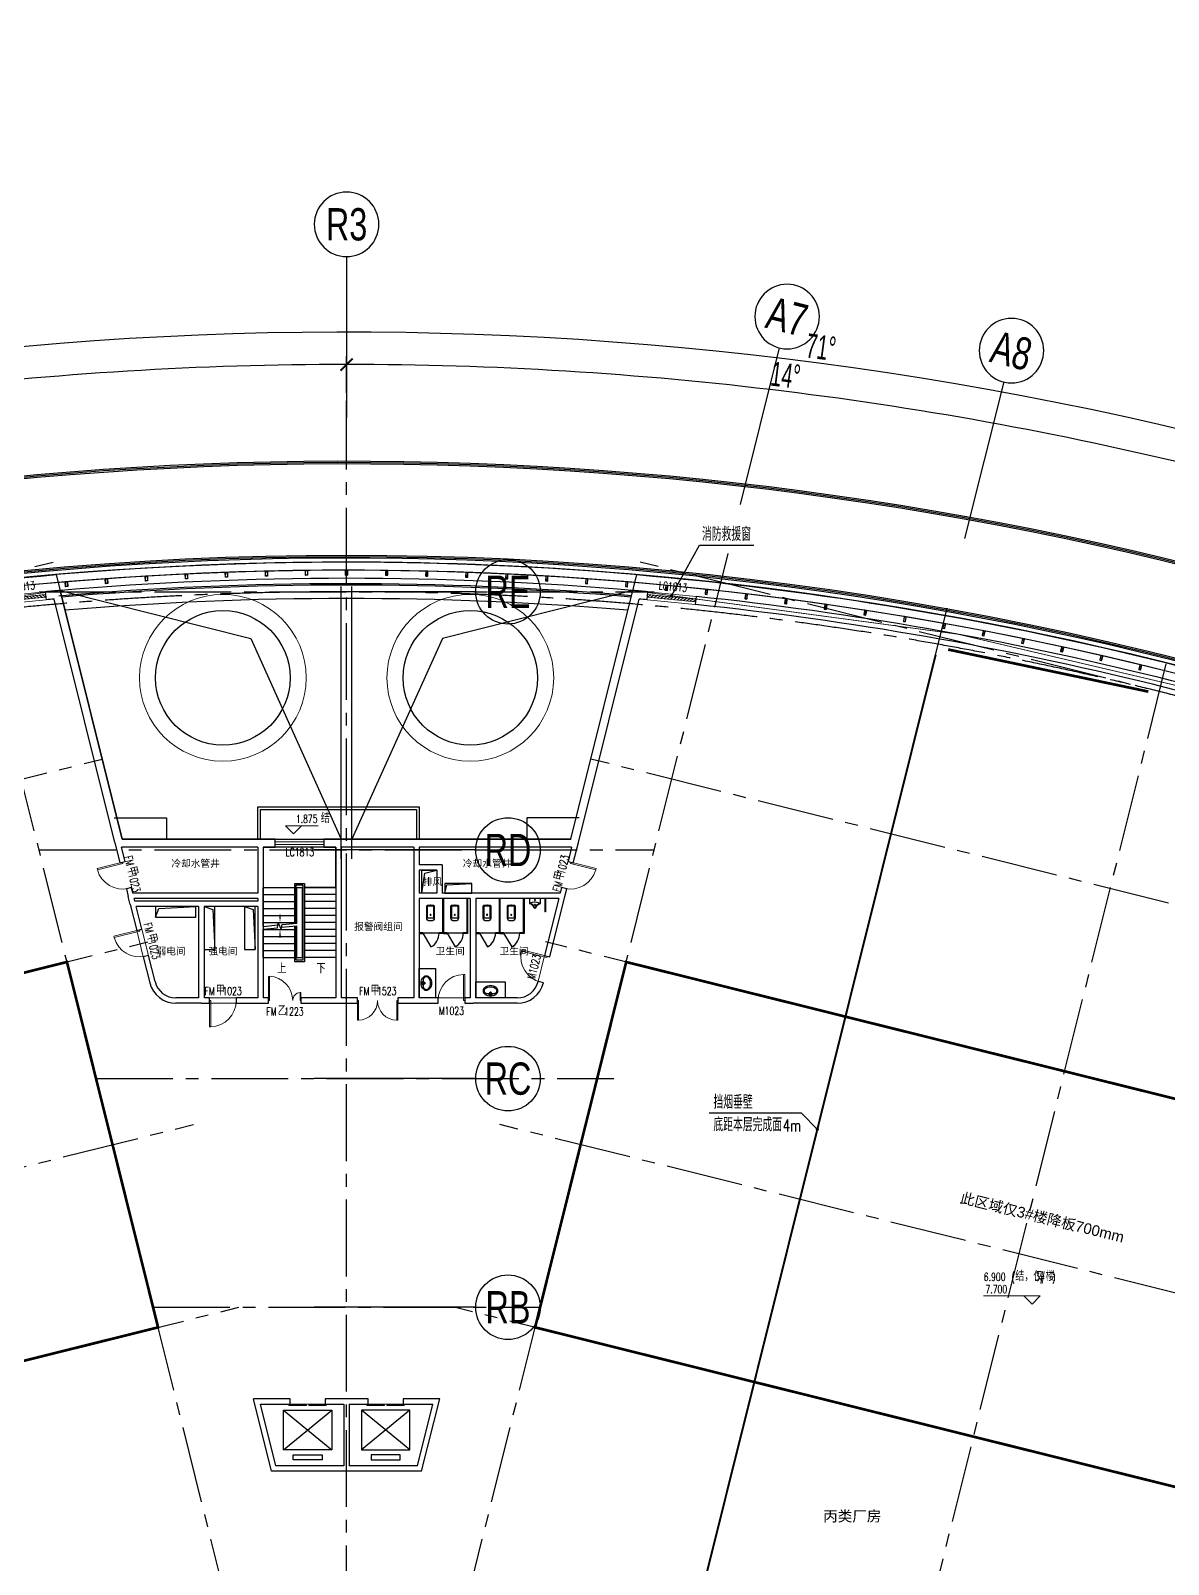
# Model space of a CAD drawing. Extents: x 138868 to 1251000, y -188972 to 132579.
# Drawn here: x 433558 to 475851, y -97230 to -40211 of the extents above; entities that cross this region are included whole.
import ezdxf
from ezdxf.enums import TextEntityAlignment as Align

# ---------------------------------------------------------------- set-up
doc = ezdxf.new("R2010")
doc.units = 0
doc.linetypes.add('CENTER2', pattern=[28.575, 19.05, -3.175, 3.175, -3.175])
doc.layers.get('0').update_dxf_attribs({"color": 8})
doc.layers.get('Defpoints').update_dxf_attribs({"color": 8})
for name, color, linetype in [('#幕墙线-平面', 8, 'Continuous'), ('#标注', 8, 'Continuous'), ('#轴线', 8, 'CENTER2'), ('A-FLOR', 8, 'Continuous'), ('A-FLOR-RAIL', 8, 'Continuous'), ('A-FLOR-SPCL', 8, 'Continuous'), ('A-FLOR-UNDR', 8, 'Continuous'), ('A-Hole', 8, 'Continuous'), ('A-ROOF', 8, 'Continuous'), ('CURTWALL', 8, 'Continuous'), ('DIM_LEAD', 8, 'Continuous'), ('DIM_SYMB', 8, 'Continuous'), ('EVTR', 8, 'Continuous'), ('G-equip', 8, 'Continuous'), ('STAIR', 8, 'Continuous'), ('WINDOW_TEXT', 8, 'Continuous'), ('数据中心轮廓线', 8, 'Continuous')]:
    doc.layers.add(name, color=color, linetype=linetype)
for name, color, linetype, lineweight in [('A-WALL', 8, 'Continuous', 50), ('DIM_ELEV', 8, 'Continuous', 5), ('DOOR_FIRE', 8, 'Continuous', 13), ('DOOR_FIRE_TEXT', 8, 'Continuous', 9), ('G-设备基础', 8, 'Continuous', 9), ('PUB_TEXT', 8, 'Continuous', 5), ('WALL', 8, 'Continuous', 30), ('WINDOW', 8, 'Continuous', 13), ('阻尼器布置', 8, 'Continuous', 9)]:
    doc.layers.add(name, color=color, linetype=linetype, lineweight=lineweight)
doc.styles.add('_TCH_DIM', font='SIMPLEX', dxfattribs={"bigfont": 'GBCBIG'})
doc.styles.add('_TCH_WINDOW', font='SIMPLEX', dxfattribs={"height": 3.5, "bigfont": 'GBCBIG'})
doc.styles.add('JHZX', font='jrs.shx', dxfattribs={"width": 0.6, "bigfont": 'jhz.shx'})
doc.styles.get("Standard").update_dxf_attribs({"font": 'arial.ttf'})
doc.dimstyles.new('JZBZ-300', dxfattribs={"dimscale": 300, "dimtxt": 3, "dimasz": 1.5, "dimexe": 1, "dimexo": 1, "dimgap": 0.5, "dimtad": 1, "dimdec": 0, "dimdsep": 46, "dimtxsty": 'JHZX', "dimblk1": 'ARCHTICK', "dimblk2": 'ARCHTICK', "dimsah": 1, "dimcen": 0, "dimclrd": 1, "dimclre": 1, "dimclrt": 2, "dimadec": 1, "dimazin": 2, "dimtfac": 1, "dimtdec": 0, "dimtix": 1, "dimtmove": 0, "dimatfit": 3, "dimfxl": 1, "dimtolj": 1, "dimlwd": -1, "dimlwe": -1, "dimarcsym": 1})

# ---------------------------------------------------------------- blocks, each defined once
blk = doc.blocks.new('9-10#$0$$TCHSYS$APDOOR2D')
blk.add_line((0.5, 0), (0, 0.866))
blk.add_arc((0.5, 0), 1, 120, 180)
blk = doc.blocks.new('9-10#$0$$lvtry$00000202')
for p, q in [((140, -470, 0), (-140, -470, 0)), ((-110, -40, 0), (-110, -470, 0)), ((100, -30, 0), (-100, -30, 0)), ((110, -470, 0), (110, -40, 0))]:
    blk.add_line(p, q)
at = {"elevation": 0}
blk.add_lwpolyline([(140, -40, 0.414214), (100, 0), (-100, 0, 0.414214), (-140, -40), (-140, -480, 0.414214), (-30, -590), (30, -590, 0.414214), (140, -480)], format="xyb", close=True, dxfattribs=at)
blk.add_circle((0, -359, 0), 20)
for centre, start, end in [((-100, -40, 0), 90, 180), ((100, -40, 0), 0, 90)]:
    blk.add_arc(centre, 10, start, end)
for p in [(0, 0, 0), (0, -359, 0)]:
    blk.add_point(p)
blk = doc.blocks.new('9-10#$0$$lvtry$00000195')
for p, q in [((-165, -91), (-34, -91)), ((-17, -58), (-17, -48)), ((-16, -91), (-11, -91)), ((11, -91), (165, -91)), ((17, -58), (17, -48))]:
    blk.add_line(p, q)
blk.add_lwpolyline([(273, -195, -0.132138), (254, -266, -0.106661), (193, -332, -0.083339), (108, -374, -0.072039), (0, -389, -0.072039), (-108, -374, -0.083339), (-193, -332, -0.106661), (-254, -266, -0.132138), (-273, -195, -0.132138), (-254, -124, -0.106661), (-193, -57, -0.083339), (-108, -16, -0.072039), (0, 0, -0.072039), (108, -16, -0.083339), (193, -57, -0.106661), (254, -124, -0.132138)], format="xyb", close=True)
blk.add_circle((0, -58), 16.7)
for centre, radius, start, end in [((-131, -195), 101, 149.8906, 180), ((-131, -195), 101, 180, 210.1094), ((-68, -231), 174, 128.9257, 149.8906), ((-68, -158), 174, 210.1094, 234.4623), ((-165, -111), 20, 90, 128.9257), ((-27, -100), 245, 234.4623, 253.5183), ((0, -9), 340, 253.5183, 270), ((-40, -49), 10.1, 106.6096, 258.1648), ((-64, 218), 259, 274.7069, 282.3732), ((-75, -228), 173, 71.36, 79.1873), ((-29, -95), 6.77, 155.344, 308.3224), ((-171, 3), 166, 324.8411, 338.1337), ((-171, 3), 170, 324.8411, 331.3523), ((-29, -95), 3.37, 155.344, 308.3224), ((100, -210), 170, 132.3141, 138.8253), ((100, -210), 166, 125.5327, 138.8253), ((0, -131), 25, 112.516, 67.484), ((-12, -74), 10.6, 201.8924, 261.774), ((0, -48), 16.7, 0, 180), ((-381, -131), 372, 2.3982, 6.7627), ((0, -111), 9.9, 201.7837, 338.2163), ((0, -9), 340, 270, 286.4817), ((64, 218), 259, 257.6268, 265.2931), ((381, -131), 372, 170.1008, 177.6018), ((75, -228), 173, 100.8127, 110.4191), ((40, -49), 10.1, 281.8352, 73.3904), ((27, -100), 245, 286.4817, 305.5377), ((165, -111), 20, 51.0743, 90), ((165, -111), 20, 51.0743, 90), ((68, -158), 174, 305.5377, 329.8906), ((68, -231), 174, 30.1094, 51.0743), ((131, -195), 101, 0, 30.1094), ((131, -195), 101, 329.8906, 0)]:
    blk.add_arc(centre, radius, start, end)
for p in [(0, -58), (0, -131)]:
    blk.add_point(p)
blk = doc.blocks.new('9-10#$0$$lvtry$00000224')
at = {"elevation": 0}
blk.add_lwpolyline([(-205, -191), (-205, 0), (205, 0), (205, -191, 0.268068), (51, -323, -0.317765), (0, -360, -0.317765), (-51, -323, 0.268068)], format="xyb", close=True, dxfattribs=at)
for centre in [(0, -60, 0), (0, -242, 0)]:
    blk.add_circle(centre, 20)
for centre, radius, start, end in [((-152, -175, 0), 10, 114.1084, 248.1394), ((5, -526, 0), 395, 66.6675, 114.1084), ((-243, -401, 0), 233, 19.2639, 68.1394), ((0, -316, 0), 24, 199.2639, 269.4998), ((0, -316, 0), 24, 270.5002, 340.7361), ((243, -401, 0), 233, 110.4941, 160.7361), ((158, -173, 0), 10, 290.4941, 66.6675)]:
    blk.add_arc(centre, radius, start, end)
for p in [(0, -60, 0), (0, -242, 0)]:
    blk.add_point(p)
blk = doc.blocks.new('Hole-3F')
at = {"layer": 'A-Hole'}
for points in [[(2800, 114550), (3350, 114550), (3350, 113700), (2800, 113700)], [(3650, 113700), (4650, 113700), (4650, 114050), (3650, 114050)], [(-7100, 112800), (-5600, 112800), (-5600, 113200), (-7100, 113200)], [(-5300, 113200), (-5300, 111600), (-4900, 111600), (-4900, 113200)], [(-3800, 113200), (-3800, 111600), (-3400, 111600), (-3400, 113200)]]:
    blk.add_lwpolyline(points, close=True, dxfattribs=at)
for points in [[(2800, 113700), (2904, 114443), (3350, 114550)], [(3650, 113700), (3723, 114006), (4650, 114050)], [(-7100, 112800), (-6983, 113123), (-5600, 113200)], [(-5300, 113200), (-4977, 113082), (-4900, 111600)], [(-3800, 113200), (-3477, 113082), (-3400, 111600)]]:
    blk.add_lwpolyline(points, dxfattribs=at)
blk = doc.blocks.new('$WINLIB2D$00000039')
for points in [[(-0.5, 0.5), (-0.5, -0.5)], [(0.5, 0.5), (-0.5, 0.5)], [(0.5, -0.5), (0.5, 0.5)], [(-0.5, 0.167), (0.5, 0.167)], [(-0.452, -0.167), (-0.5, 0.084)], [(-0.384, -0.167), (-0.448, 0.167)], [(-0.316, -0.167), (-0.38, 0.167)], [(-0.248, -0.167), (-0.312, 0.167)], [(-0.18, -0.167), (-0.244, 0.167)], [(-0.112, -0.167), (-0.176, 0.167)], [(-0.044, -0.167), (-0.108, 0.167)], [(0.024, -0.167), (-0.04, 0.167)], [(0.092, -0.167), (0.028, 0.167)], [(0.16, -0.167), (0.096, 0.167)], [(0.228, -0.167), (0.164, 0.167)], [(0.296, -0.167), (0.232, 0.167)], [(0.364, -0.167), (0.3, 0.167)], [(0.432, -0.167), (0.368, 0.167)], [(0.5, -0.167), (0.436, 0.167)], [(-0.5, -0.167), (0.5, -0.167)], [(0.5, -0.5), (-0.5, -0.5)]]:
    blk.add_lwpolyline(points)
blk = doc.blocks.new('$DORLIB2D$00000127')
for points in [[(-0.533, 0.795), (-0.533, 0.69)], [(-0.033, 0.795), (-0.533, 0.795)], [(-0.033, 0.69), (-0.533, 0.69)], [(0.5, 0.5), (-0.5, 0.5)], [(-0.033, 0.795), (-0.033, 0.69)], [(0.533, 0.795), (0.033, 0.795)], [(0.033, 0.795), (0.033, 0.69)], [(0.533, 0.69), (0.033, 0.69)], [(0.533, 0.795), (0.533, 0.69)]]:
    blk.add_lwpolyline(points)
blk = doc.blocks.new('$WINLIB2D$00000001')
for points in [[(-0.5, 0.5), (-0.5, -0.5)], [(-0.5, 0.5), (0.5, 0.5)], [(0.5, -0.5), (0.5, 0.5)], [(0.5, 0.167), (-0.5, 0.167)], [(0.5, -0.167), (-0.5, -0.167)], [(-0.5, -0.5), (0.5, -0.5)]]:
    blk.add_lwpolyline(points)
blk = doc.blocks.new('$DorLib2D$00000225')
for p, q in [((0.475, -0.001), (0.475, 0.752)), ((0.475, 0.752), (0.5, 0.752)), ((0.5, -0.001), (0.5, 0.752)), ((-0.5, 0), (-0.5, 0.252)), ((-0.475, 0.252), (-0.5, 0.252)), ((-0.475, 0), (-0.475, 0.252)), ((-0.475, 0), (-0.5, 0)), ((0.475, -0.001), (0.5, -0.001))]:
    blk.add_line(p, q)
for centre, radius, start, end in [((0.505, -0.002), 0.755, 92.2493, 179.7238), ((-0.501, 0.003), 0.251, 359.7899, 84.0974)]:
    blk.add_arc(centre, radius, start, end)
blk = doc.blocks.new('$DorLib2D$00000002')
for p, q in [((-0.5, 0), (-0.5, 0.4875)), ((-0.475, 0.4875), (-0.5, 0.4875)), ((-0.475, 0), (-0.475, 0.4875)), ((0.475, 0), (0.475, 0.4875)), ((0.475, 0.4875), (0.5, 0.4875)), ((0.5, 0), (0.5, 0.4875)), ((-0.5, 0), (-0.475, 0)), ((0.5, 0), (0.475, 0))]:
    blk.add_line(p, q)
for centre, start, end in [((-0.4875, 0), 0, 88.53072), ((0.4875, 0), 91.46928, 180)]:
    blk.add_arc(centre, 0.4875, start, end)
blk = doc.blocks.new('$DorLib2D$00000001')
for p, q in [((0.45, 0.975), (0.5, 0.975)), ((0.45, 0), (0.45, 0.975)), ((0.5, 0), (0.5, 0.975)), ((0.5, 0), (0.45, 0))]:
    blk.add_line(p, q)
blk.add_arc((0.475, 0), 0.975, 91.4693, 180)
blk = doc.blocks.new('A$Cc1d04372')
at = {"layer": 'A-FLOR', "const_width": 30}
for points in [[(0, -9200), (8338, -9200), (10644, 47, -0.073062), (46130, -8293), (46276, -7706, -0.013735), (52378, -10307), (52194, -11045), (52978, -11240, -0.020552), (62131, -15974), (39290, -56018, 0.122576), (2418, -45637), (2374, -46886, 0.015212), (-2374, -46886), (-2418, -45637, 0.093748), (-31202, -51996, -0.389733)], [(-46130, -8293, -0.073062), (-10644, 47), (-8338, -9200), (0, -9200)]]:
    blk.add_lwpolyline(points, format="xyb", dxfattribs=at)
at = {"layer": 'A-FLOR', "const_width": 100}
for points in [[(-42997, -21892), (-39610, -35476), (-7008, -27348), (-10395, -13764), (-42997, -21892)], [(42997, -21892), (39610, -35476), (7008, -27348), (10395, -13764), (42997, -21892)]]:
    blk.add_lwpolyline(points, dxfattribs=at)
at = {"layer": 'A-FLOR'}
for radius in [129750, 126150]:
    blk.add_arc((0, -124900), radius, 47, 118, dxfattribs=at)
at = {"layer": 'A-FLOR-RAIL'}
for radius, start, end in [(129700, 47, 118), (129650, 47, 118), (126250, 68.07502, 111.92498), (126200, 68.07502, 111.92498)]:
    blk.add_arc((0, -124900), radius, start, end, dxfattribs=at)
at = {"layer": 'A-FLOR-SPCL', "ltscale": 5}
for p, q in [((2700, -11400), (2700, -12675)), ((3570, -11400), (3570, -12675)), ((3570, -11400), (3570, -12675)), ((3600, -11400), (3600, -12700)), ((3600, -11400), (3600, -12700)), ((4470, -11400), (4470, -12675)), ((4470, -11400), (4470, -12675)), ((4500, -11400), (4500, -12700)), ((4500, -11400), (4500, -12700)), ((4800, -11400), (4800, -12675)), ((5670, -11400), (5670, -12675)), ((5670, -11400), (5670, -12675)), ((5700, -11400), (5700, -12700)), ((5700, -11400), (5700, -12700)), ((6570, -11400), (6570, -12675)), ((6570, -11400), (6570, -12675)), ((6600, -11400), (6600, -12700)), ((6600, -11400), (6600, -12700)), ((7370, -11400), (7370, -11900)), ((7370, -11400), (7370, -11900)), ((7400, -11400), (7400, -11900)), ((7400, -11400), (7400, -11900)), ((7400, -11900), (7370, -11900)), ((2838, -12675), (2700, -12675)), ((2838, -12675), (2700, -12675)), ((2700, -12700), (2838, -12700)), ((2700, -12700), (2838, -12700)), ((2838, -12700), (2838, -12675)), ((2838, -12700), (2838, -12675)), ((2838, -12675), (3438, -12675)), ((3570, -12675), (3438, -12675)), ((3438, -12675), (3438, -12700)), ((3570, -12675), (3438, -12675)), ((3438, -12675), (3438, -12700)), ((3600, -12700), (3438, -12700)), ((3600, -12700), (3438, -12700)), ((3738, -12675), (3600, -12675)), ((3738, -12675), (3600, -12675)), ((3600, -12700), (3738, -12700)), ((3600, -12700), (3738, -12700)), ((3738, -12700), (3738, -12675)), ((3738, -12700), (3738, -12675)), ((3738, -12675), (4338, -12675)), ((4470, -12675), (4338, -12675)), ((4338, -12675), (4338, -12700)), ((4470, -12675), (4338, -12675)), ((4338, -12675), (4338, -12700)), ((4500, -12700), (4338, -12700)), ((4500, -12700), (4338, -12700)), ((4938, -12675), (4800, -12675)), ((4938, -12675), (4800, -12675)), ((4800, -12700), (4938, -12700)), ((4800, -12700), (4938, -12700)), ((4938, -12700), (4938, -12675)), ((4938, -12700), (4938, -12675)), ((4938, -12675), (5538, -12675)), ((5670, -12675), (5538, -12675)), ((5538, -12675), (5538, -12700)), ((5670, -12675), (5538, -12675)), ((5538, -12675), (5538, -12700)), ((5700, -12700), (5538, -12700)), ((5700, -12700), (5538, -12700)), ((5838, -12675), (5700, -12675)), ((5838, -12675), (5700, -12675)), ((5700, -12700), (5838, -12700)), ((5700, -12700), (5838, -12700)), ((5838, -12700), (5838, -12675)), ((5838, -12700), (5838, -12675)), ((5838, -12675), (6438, -12675)), ((6570, -12675), (6438, -12675)), ((6438, -12675), (6438, -12700)), ((6570, -12675), (6438, -12675)), ((6438, -12675), (6438, -12700)), ((6600, -12700), (6438, -12700))]:
    blk.add_line(p, q, dxfattribs=at)
for points in [[(2700, -15100), (2700, -14000), (3300, -14000), (3300, -15100)], [(5900, -15100), (4800, -15100), (4800, -14500), (5900, -14500)]]:
    blk.add_lwpolyline(points, close=True, dxfattribs=at)
at = {"layer": 'A-FLOR-UNDR'}
for p, q in [((-200, -9928), (-200, 201)), ((200, -9928), (200, 201))]:
    blk.add_line(p, q, dxfattribs=at)
for points in [[(-8641, -8400), (-6700, -8400), (-6700, -9200)], [(8641, -8400), (6700, -8400), (6700, -9200)]]:
    blk.add_lwpolyline(points, dxfattribs=at)
for radius, start, end in [(125150, 85.14939, 94.85429), (124650, 85.18641, 94.81359)]:
    blk.add_arc((0, -124900), radius, start, end, dxfattribs=at)
at = {"layer": 'A-Hole'}
for points in [[(-10644, 47), (-3562, -1733), (-200, -9200)], [(10644, 47), (3562, -1733), (200, -9200)], [(2800, -11200), (2904, -10457), (3350, -10350)]]:
    blk.add_lwpolyline(points, dxfattribs=at)
blk.add_lwpolyline([(2800, -10350), (3350, -10350), (3350, -11200), (2800, -11200)], close=True, dxfattribs=at)
at = {"layer": 'A-ROOF'}
for points in [[(-3300, -9200), (-3300, -8000), (2700, -8000), (2700, -9200)], [(-3200, -9200), (-3200, -8100), (2600, -8100), (2600, -9200)]]:
    blk.add_lwpolyline(points, dxfattribs=at)
at = {"layer": 'A-WALL', "const_width": 75}
blk.add_lwpolyline([(11155, -45438), (21900, -2340)], dxfattribs=at)
at = {"layer": 'CURTWALL'}
for start, end in [(68.04329, 111.95671), (85.10902, 94.89098)]:
    blk.add_arc((0, -124900), 125700, start, end, dxfattribs=at)
at = {"layer": 'DIM_ELEV'}
for p, q in [((-1971, -8997), (-2271, -8697)), ((-2271, -8697), (-1059, -8697)), ((-1971, -8997), (-1671, -8697)), ((25782, -26181), (23682, -26181)), ((25782, -26181), (23682, -26181)), ((25782, -26181), (23682, -26181)), ((25482, -26481), (25182, -26181)), ((25482, -26481), (25182, -26181)), ((25482, -26481), (25182, -26181)), ((25482, -26481), (25782, -26181)), ((25482, -26481), (25782, -26181)), ((25482, -26481), (25782, -26181))]:
    blk.add_line(p, q, dxfattribs=at)
at = {"layer": 'DIM_LEAD'}
for p, q in [((12083, -153), (13119, 1736)), ((13119, 1736), (15140, 1736)), ((16915, -19381), (13479, -19381)), ((17501, -19987), (16915, -19381))]:
    blk.add_line(p, q, dxfattribs=at)
at = {"layer": 'DIM_LEAD', "const_width": 60}
for points in [[(12069, -179, 1), (12098, -126, 1)], [(17521, -20008, 1), (17480, -19965, 1)]]:
    blk.add_lwpolyline(points, format="xyb", close=True, dxfattribs=at)
at = {"layer": 'DIM_SYMB', "elevation": -1683}
for points in [[(-1025, -13730, 0, 0, 0), (-1025, -10250, 0, 0, 0), (-2475, -10250, 0, 0, 0), (-2475, -12300, 0, 80, 0), (-2475, -12000, 0, 0, 0)], [(-2475, -13730, 0, 0, 0), (-2475, -12560, 0, 80, 0), (-2475, -12860, 0, 0, 0)]]:
    blk.add_lwpolyline(points, format="xyseb", dxfattribs=at)
at = {"layer": 'DOOR_FIRE'}
for p, q in [((-7558, -13568), (-7800, -12598)), ((-7364, -13519), (-7606, -12549)), ((-4100, -15100), (-5100, -15100)), ((-4100, -15300), (-5100, -15300))]:
    blk.add_line(p, q, dxfattribs=at)
at = {"layer": 'EVTR'}
for p, q in [((-2350, -31905), (-2350, -30425)), ((-2350, -30425), (-550, -30425)), ((-2350, -31905), (-550, -30425)), ((-2350, -30425), (-550, -31905)), ((-550, -30425), (-550, -31905)), ((2350, -30425), (550, -30425)), ((550, -30425), (550, -31905)), ((2350, -31905), (550, -30425)), ((2350, -30425), (550, -31905)), ((2350, -31905), (2350, -30425)), ((-550, -31905), (-2350, -31905)), ((550, -31905), (2350, -31905)), ((-1990, -32275), (-1990, -32090)), ((-1990, -32090), (-910, -32090)), ((-910, -32275), (-1990, -32275)), ((-910, -32090), (-910, -32275)), ((1990, -32090), (910, -32090)), ((910, -32090), (910, -32275)), ((910, -32275), (1990, -32275)), ((1990, -32275), (1990, -32090))]:
    blk.add_line(p, q, dxfattribs=at)
at = {"layer": 'G-equip'}
for centre in [(-4600, -3199), (4600, -3199)]:
    blk.add_circle(centre, 2500, dxfattribs=at)
at = {"layer": 'G-设备基础'}
for centre in [(-4600, -3199), (4600, -3199)]:
    blk.add_circle(centre, 3100, dxfattribs=at)
at = {"layer": 'STAIR'}
for p, q in [((-400, -9500), (-3100, -9500)), ((-3100, -9500), (-3100, -11000)), ((-400, -11000), (-400, -9500)), ((-3100, -12439), (-3100, -11000)), ((-3100, -11000), (-1930, -11000)), ((-3100, -11000), (-1930, -11000)), ((-3100, -11260), (-1930, -11260)), ((-1930, -12328), (-1930, -10840)), ((-1930, -10840), (-1570, -10840)), ((-1870, -12323), (-1870, -10900)), ((-1870, -10900), (-1630, -10900)), ((-1870, -11000), (-1850, -11000)), ((-1870, -11000), (-1630, -11000)), ((-1870, -11260), (-1850, -11260)), ((-1850, -12321), (-1850, -11000)), ((-1650, -11000), (-1650, -13600)), ((-1630, -11000), (-1650, -11000)), ((-1630, -11260), (-1650, -11260)), ((-1630, -10900), (-1630, -13700)), ((-1570, -10840), (-1570, -13760)), ((-400, -11000), (-1570, -11000)), ((-1570, -11000), (-400, -11000)), ((-400, -11260), (-1570, -11260)), ((-400, -11000), (-400, -13600)), ((-3100, -11520), (-1930, -11520)), ((-3100, -11780), (-1930, -11780)), ((-1870, -11520), (-1850, -11520)), ((-1870, -11780), (-1850, -11780)), ((-1630, -11520), (-1650, -11520)), ((-1630, -11780), (-1650, -11780)), ((-400, -11520), (-1570, -11520)), ((-400, -11780), (-1570, -11780)), ((-3100, -12040), (-1930, -12040)), ((-3100, -12300), (-1930, -12300)), ((-3100, -12439), (-2556, -12387)), ((-3100, -12539), (-2573, -12489)), ((-3100, -13600), (-3100, -12539)), ((-2573, -12489), (-2543, -12314)), ((-2543, -12314), (-2428, -12557)), ((-2428, -12557), (-2397, -12372)), ((-2414, -12474), (-1850, -12421)), ((-2397, -12372), (-1850, -12321)), ((-1930, -13760), (-1930, -12429)), ((-1870, -12040), (-1850, -12040)), ((-1870, -12300), (-1850, -12300)), ((-1870, -13700), (-1870, -12423)), ((-1850, -13600), (-1850, -12421)), ((-1630, -12040), (-1650, -12040)), ((-1630, -12300), (-1650, -12300)), ((-400, -12040), (-1570, -12040)), ((-400, -12300), (-1570, -12300)), ((-3100, -12560), (-1930, -12560)), ((-3100, -12820), (-1930, -12820)), ((-3100, -13080), (-1930, -13080)), ((-1870, -12560), (-1850, -12560)), ((-1870, -12820), (-1850, -12820)), ((-1870, -13080), (-1850, -13080)), ((-1630, -12560), (-1650, -12560)), ((-1630, -12820), (-1650, -12820)), ((-1630, -13080), (-1650, -13080)), ((-400, -12560), (-1570, -12560)), ((-400, -12820), (-1570, -12820)), ((-400, -13080), (-1570, -13080)), ((-3100, -13340), (-1930, -13340)), ((-3100, -13600), (-1930, -13600)), ((-1870, -13340), (-1850, -13340)), ((-1870, -13600), (-1850, -13600)), ((-1850, -13600), (-1650, -13600)), ((-1630, -13340), (-1650, -13340)), ((-1630, -13600), (-1650, -13600)), ((-400, -13340), (-1570, -13340)), ((-400, -13600), (-1570, -13600)), ((-1570, -13760), (-1930, -13760)), ((-1630, -13700), (-1870, -13700))]:
    blk.add_line(p, q, dxfattribs=at)
at = {"layer": 'WALL'}
for p, q in [((-8338, -9200), (-10644, 47)), ((8338, -9200), (10644, 47)), ((-11200, -1), (-11172, -300)), ((-8616, -9324), (-10873, -273)), ((8616, -9324), (10873, -273)), ((11172, -300), (11200, -1)), ((12992, -175), (12963, -473)), ((-8616, -9324), (-8428, -10078)), ((-8234, -10030), (-8366, -9500)), ((-3300, -9500), (-8366, -9500)), ((-3200, -9200), (-8338, -9200)), ((-3300, -9500), (-3300, -11200)), ((-2650, -9200), (-3200, -9200)), ((-3100, -9500), (-3100, -11300)), ((-3100, -9500), (-2650, -9500)), ((-2650, -9500), (-2650, -9200)), ((-300, -9200), (-850, -9200)), ((-850, -9200), (-850, -9500)), ((-850, -9500), (-400, -9500)), ((-400, -9500), (-400, -15100)), ((2600, -9200), (-300, -9200)), ((-200, -9500), (-200, -15100)), ((2500, -9500), (-200, -9500)), ((2500, -9500), (2500, -10250)), ((8338, -9200), (2600, -9200)), ((8366, -9500), (2700, -9500)), ((2700, -9500), (2700, -10150)), ((8366, -9500), (8234, -10030)), ((8428, -10078), (8616, -9324)), ((-8428, -10078), (-8234, -10030)), ((2500, -10250), (2500, -11300)), ((3550, -10150), (2700, -10150)), ((3550, -10150), (3550, -11200)), ((8234, -10030), (8428, -10078)), ((3350, -10350), (2700, -10350)), ((2700, -10350), (2700, -11200)), ((3350, -10350), (3350, -11200)), ((-7992, -11000), (-8186, -11048)), ((-8186, -11048), (-8118, -11324)), ((-8043, -11624), (-8118, -11324)), ((-7942, -11200), (-7992, -11000)), ((-3300, -11200), (-7942, -11200)), ((-3300, -11400), (-7893, -11400)), ((-7868, -11500), (-7893, -11400)), ((-3300, -11400), (-3300, -11500)), ((-3100, -11300), (-3100, -11600)), ((2500, -11300), (2500, -15100)), ((3350, -11200), (2700, -11200)), ((2700, -11400), (2700, -15100)), ((3450, -11400), (2700, -11400)), ((4600, -11400), (3450, -11400)), ((4700, -11200), (3550, -11200)), ((4600, -11400), (4600, -15100)), ((7942, -11200), (4700, -11200)), ((7893, -11400), (4800, -11400)), ((4800, -11400), (4800, -15100)), ((7893, -11400), (7363, -13523)), ((7557, -13572), (8118, -11324)), ((7992, -11000), (7942, -11200)), ((8186, -11048), (7992, -11000)), ((8118, -11324), (8186, -11048)), ((-8043, -11624), (-7800, -12598)), ((-5400, -11500), (-7868, -11500)), ((-7606, -12549), (-7818, -11700)), ((-5500, -11700), (-7818, -11700)), ((-5500, -11700), (-5500, -15100)), ((-3300, -11500), (-5400, -11500)), ((-3300, -11700), (-5300, -11700)), ((-5300, -11700), (-5300, -15100)), ((-3300, -11700), (-3300, -15100)), ((-3100, -11600), (-3100, -15100)), ((-7800, -12598), (-7606, -12549)), ((-7364, -13519), (-7558, -13568)), ((-7558, -13568), (-7315, -14542)), ((-7121, -14494), (-7364, -13519)), ((7363, -13523), (7557, -13572)), ((7315, -14542), (7121, -14494)), ((-5500, -15100), (-6345, -15100)), ((-5400, -15300), (-6345, -15300)), ((-5400, -15300), (-5100, -15300)), ((-5100, -15100), (-5300, -15100)), ((-5100, -15300), (-5100, -15100)), ((-3300, -15100), (-4100, -15100)), ((-4100, -15100), (-4100, -15300)), ((-4100, -15300), (-3200, -15300)), ((-3200, -15300), (-2900, -15300)), ((-2900, -15100), (-3100, -15100)), ((-2900, -15300), (-2900, -15100)), ((-400, -15100), (-1700, -15100)), ((-1700, -15100), (-1700, -15300)), ((-1700, -15300), (-300, -15300)), ((-300, -15300), (400, -15300)), ((400, -15100), (-200, -15100)), ((400, -15300), (400, -15100)), ((2500, -15100), (1900, -15100)), ((1900, -15100), (1900, -15300)), ((1900, -15300), (2600, -15300)), ((2600, -15300), (3400, -15300)), ((3400, -15100), (2700, -15100)), ((3400, -15300), (3400, -15100)), ((4600, -15100), (4400, -15100)), ((4400, -15100), (4400, -15300)), ((4400, -15300), (4700, -15300)), ((6345, -15300), (4700, -15300)), ((6345, -15100), (4800, -15100)), ((-2100, -30000), (-3461, -30000)), ((-2788, -32700), (-3461, -30000)), ((-3205, -30200), (-2100, -30200)), ((-2632, -32500), (-3205, -30200)), ((-2100, -30200), (-2100, -30000)), ((0, -30000), (-800, -30000)), ((-800, -30000), (-800, -30200)), ((-800, -30200), (-100, -30200)), ((-100, -30200), (-100, -32500)), ((800, -30000), (0, -30000)), ((100, -30200), (100, -32500)), ((100, -30200), (800, -30200)), ((800, -30200), (800, -30000)), ((3461, -30000), (2100, -30000)), ((2100, -30000), (2100, -30200)), ((2100, -30200), (3205, -30200)), ((2632, -32500), (3205, -30200)), ((2788, -32700), (3461, -30000)), ((-100, -32500), (-2632, -32500)), ((2632, -32500), (100, -32500)), ((0, -32700), (-2788, -32700)), ((2788, -32700), (0, -32700))]:
    blk.add_line(p, q, dxfattribs=at)
for centre, radius, start, end in [((0, -124900), 125400, 94.86901, 95.12438), ((0, -124900), 125400, 84.87562, 85.13099), ((0, -124900), 125100, 94.98607, 95.12339), ((0, -124900), 125100, 84.87661, 85.01393), ((0, -124900), 125100, 68.23606, 84.0522), ((0, -124900), 125400, 68.1164, 84.05319), ((-6345, -14300), 1000, 194, 270), ((-6345, -14300), 800, 194, 270), ((6345, -14300), 800, 270, 346), ((6345, -14300), 1000, 270, 346)]:
    blk.add_arc(centre, radius, start, end, dxfattribs=at)
at = {"layer": 'WINDOW'}
for p, q in [((7121, -14494), (7363, -13523)), ((4400, -15100), (3400, -15100))]:
    blk.add_line(p, q, dxfattribs=at)
at = {"layer": '数据中心轮廓线'}
blk.add_lwpolyline([(-47073, -8024, -0.074422), (-10791, 637), (-8338, -9200), (8338, -9200), (10791, 637, -0.074422), (47073, -8024, -0.07422)], format="xyb", dxfattribs=at)
for radius, start, end in [(126000, 68.06236, 111.93764), (126000, 85.0411, 94.91561), (125400, 85.08472, 94.91528), (125200, 85.14571, 94.90064)]:
    blk.add_arc((0, -124900), radius, start, end, dxfattribs=at)
at = {"layer": '阻尼器布置', "ltscale": 0.5, "const_width": 100}
blk.add_lwpolyline([(29807, -3712), (22365, -2147)], dxfattribs=at)
at = {"layer": 'A-FLOR-SPCL', "ltscale": 5, "xscale": -1}
for name, p in [('9-10#$0$$lvtry$00000224', (7000, -11400, 0)), ('9-10#$0$$lvtry$00000202', (3121, -11650)), ('9-10#$0$$lvtry$00000202', (4021, -11650)), ('9-10#$0$$lvtry$00000202', (5221, -11650)), ('9-10#$0$$lvtry$00000202', (6121, -11650))]:
    blk.add_blockref(name, p, dxfattribs=at)
at = {"layer": 'A-FLOR-SPCL', "ltscale": 5, "xscale": 600, "yscale": 600, "zscale": 25, "rotation": 180}
for p in [(3138, -12687), (4038, -12687), (5238, -12687), (6138, -12687)]:
    blk.add_blockref('9-10#$0$$TCHSYS$APDOOR2D', p, dxfattribs=at)
at = {"layer": 'A-FLOR-SPCL', "ltscale": 5, "rotation": 90}
blk.add_blockref('9-10#$0$$lvtry$00000195', (2769, -14550), dxfattribs=at)
at = {"layer": 'A-FLOR-SPCL', "ltscale": 5, "xscale": -1, "rotation": 180}
blk.add_blockref('9-10#$0$$lvtry$00000195', (5350, -15031), dxfattribs=at)
at = {"layer": 'A-Hole'}
blk.add_blockref('Hole-3F', (0, -124900), dxfattribs=at)
at = {"layer": 'DOOR_FIRE', "zscale": 200}
for name, p, xscale, yscale, rotation in [('$DorLib2D$00000001', (-8210, -10539), 1000, 1000, 104.0000000000005), ('$DorLib2D$00000001', (8210, -10539), -999.9999999999999, 999.9999999999999, 255.9999999999999), ('$DorLib2D$00000001', (-7582, -13059), 1000, 1000, 104.0000000000016), ('$DorLib2D$00000225', (-2300, -15200), -1200, 1200, 9.152980773316393e-12), ('$DorLib2D$00000001', (-4600, -15200), 1000, 1000, 180.0000000000091), ('$DorLib2D$00000002', (1150, -15200), -1500, 1500, 180)]:
    blk.add_blockref(name, p, dxfattribs=dict(at, xscale=xscale, yscale=yscale, rotation=rotation))
at = {"layer": 'WINDOW'}
ref = blk.add_blockref('$WINLIB2D$00000039', (-12082, -237), dxfattribs=dict(at, xscale=1800, yscale=300, zscale=-1800, rotation=5.535592814334187))
ref.add_attrib('A', 'LC1813', (-12627, -7), dxfattribs={"layer": 'WINDOW_TEXT', "height": 297.5, "rotation": 5.5356, "style": '_TCH_WINDOW', "width": 0.705882})
ref = blk.add_blockref('$WINLIB2D$00000039', (12082, -237), dxfattribs=dict(at, xscale=-1799.999999999999, yscale=300, zscale=1800, rotation=354.4644071097447))
ref.add_attrib('A', 'LC1813', (11591, 94), dxfattribs={"layer": 'WINDOW_TEXT', "height": 297.5, "rotation": 354.4644, "style": '_TCH_WINDOW', "width": 0.705882})
ref = blk.add_blockref('$WINLIB2D$00000001', (-1750, -9350), dxfattribs=dict(at, xscale=1800, yscale=300, zscale=-1800))
ref.add_attrib('A', 'LC1813', (-2270, -9829), dxfattribs={"layer": 'WINDOW_TEXT', "height": 297.5, "style": '_TCH_WINDOW', "width": 0.705882})
ref = blk.add_blockref('$DorLib2D$00000001', (7339, -14033), dxfattribs=dict(at, xscale=1000, yscale=1000, zscale=1000, rotation=76.00000000000345))
ref.add_attrib('A', 'M1023', (7001, -14433), dxfattribs={"layer": 'WINDOW_TEXT', "height": 297.5, "rotation": 76, "style": '_TCH_WINDOW', "width": 0.705882})
ref = blk.add_blockref('$DorLib2D$00000001', (3900, -15200), dxfattribs=dict(at, xscale=1000, yscale=1000, zscale=-1000))
ref.add_attrib('A', 'M1023', (3430, -15729), dxfattribs={"layer": 'WINDOW_TEXT', "height": 297.5, "style": '_TCH_WINDOW', "width": 0.705882})
at = {"layer": 'WINDOW', "yscale": 200}
for p, xscale, zscale, rotation in [((-1450, -30100), -1300, -1300, 180), ((1450, -30100), 1300, 1300, 179.999999999993)]:
    blk.add_blockref('$DORLIB2D$00000127', p, dxfattribs=dict(at, xscale=xscale, zscale=zscale, rotation=rotation))
at = {"layer": 'DOOR_FIRE_TEXT', "style": '_TCH_WINDOW', "width": 0.705882}
for s, rotation, p in [('FM', 284, (-8274, -9851)), ('1023', 76, (8104, -10530)), ('1023', 284, (-8113, -10497)), ('FM', 76, (7943, -11176)), ('FM', 284, (-7549, -12346)), ('1023', 284, (-7387, -12992))]:
    blk.add_text(s, height=297.5, rotation=rotation, dxfattribs=at).set_placement(p)
at = {"layer": 'DOOR_FIRE_TEXT', "style": '_TCH_WINDOW'}
for rotation, p in [(284, (-8172, -10259)), (76, (8045, -10769)), (284, (-7447, -12754))]:
    blk.add_text('甲', height=338, rotation=rotation, dxfattribs=at).set_placement(p)
at = {"layer": 'DOOR_FIRE_TEXT', "style": '_TCH_WINDOW', "width": 0.705882}
for s, p in [('FM', (-5283, -14995)), ('1023', (-4617, -14995)), ('FM', (467, -14995)), ('1523', (1133, -14995)), ('FM', (-2983, -15755)), ('1223', (-2317, -15755))]:
    blk.add_text(s, height=297.5, dxfattribs=at).set_placement(p)
at = {"layer": 'DOOR_FIRE_TEXT', "style": '_TCH_WINDOW'}
for s, p in [('甲', (-4863, -14995)), ('甲', (887, -14995)), ('乙', (-2563, -15755))]:
    blk.add_text(s, height=338, dxfattribs=at).set_placement(p)
at = {"layer": 'PUB_TEXT', "style": '_TCH_DIM'}
for s, height, p in [('消防救援窗', 506.4, (13212, 1893)), ('结', 338, (-959, -8592)), ('上', 338, (-2579, -14185)), ('下', 338, (-1120, -14185)), ('挡烟垂壁', 506.4, (13637, -19223)), ('底距本层完成面', 506.4, (13637, -20063)), ('结，仅', 337.6, (24858, -25621)), ('结，仅', 337.6, (24858, -25621)), ('结，仅', 337.6, (24858, -25621)), ('楼', 338, (25985, -25621)), ('楼', 338, (25985, -25621)), ('楼', 338, (25985, -25621))]:
    blk.add_text(s, height=height, dxfattribs=at).set_placement(p)
at = {"layer": 'PUB_TEXT', "style": '_TCH_DIM', "width": 0.705882}
for s, height, p in [('1.875', 297.5, (-1889, -8592)), ('4m', 446.2, (16217, -20063)), ('6.900', 297.5, (23688, -25621)), ('6.900', 297.5, (23688, -25621)), ('6.900', 297.5, (23688, -25621)), ('(', 298, (24718, -25621)), ('(', 298, (24718, -25621)), ('(', 298, (24718, -25621)), ('3#', 297.5, (25595, -25621)), ('3#', 297.5, (25595, -25621)), ('3#', 297.5, (25595, -25621)), (')', 298, (26231, -25621)), (')', 298, (26231, -25621)), (')', 298, (26231, -25621)), ('7.700', 297.5, (23748, -26076)), ('7.700', 297.5, (23748, -26076)), ('7.700', 297.5, (23748, -26076))]:
    blk.add_text(s, height=height, dxfattribs=at).set_placement(p)
at = {"layer": 'PUB_TEXT'}
for s, height, p in [('冷却水管井', 264.3, (-6515, -10233)), ('冷却水管井', 264.3, (4322, -10233)), ('排风', 264.3, (2834, -10911)), ('报警阀组间', 264.3, (282, -12578)), ('弱电间', 264.3, (-7064, -13492)), ('强电间', 264.3, (-5138, -13492)), ('卫生间', 264.3, (3310, -13492)), ('卫生间', 264.3, (5685, -13492)), ('丙类厂房', 396.5, (17718, -34563))]:
    blk.add_text(s, height=height, dxfattribs=at).set_placement(p)
blk.add_text('此区域仅3#楼降板700mm', height=396.52, rotation=346.1256, dxfattribs=at).set_placement((22781, -22703))
blk = doc.blocks.new('*U3166')
blk.add_line((0, -20), (0, 0))
blk.add_circle((0, -24), 4)
at = {"style": 'JHZX', "width": 0.75}
blk.add_attdef('AXES', text='', height=4, dxfattribs=at).set_placement((0, -24), align=Align.MIDDLE_CENTER)
blk = doc.blocks.new('*U3167')
blk.add_line((20, 0), (0, 0))
blk.add_circle((24, 0), 4)
at = {"style": 'JHZX', "width": 0.75}
blk.add_attdef('AXES', text='', height=4, dxfattribs=at).set_placement((24, 0), align=Align.MIDDLE_CENTER)
blk = doc.blocks.new('_ARCHTICK')
at = {"color": 0, "linetype": 'ByBlock', "const_width": 0.15}
blk.add_lwpolyline([(-0.5, -0.5), (0.5, 0.5)], dxfattribs=at)
blk = doc.blocks.new('*D3358')
at = {"layer": '#标注', "ltscale": 300, "transparency": 16777216}
for p, q in [((383191, -69158), (381994, -66906)), ((535530, -89214), (537269, -87349))]:
    blk.add_line(p, q, dxfattribs=at)
blk.add_arc((445302, -185972), 134550, 47, 118, dxfattribs=at)
at = {"layer": 'Defpoints', "color": 0, "ltscale": 300, "transparency": 16777216}
for p in [(489847, -59009), (383332, -69423), (535326, -89433), (445302, -185972)]:
    blk.add_point(p, dxfattribs=at)
at = {"layer": '#标注', "ltscale": 300, "transparency": 16777216, "xscale": 450, "yscale": 450, "zscale": 450}
for p, rotation in [((382135, -67171), 207.9999999999995), ((537065, -87568), 316.999999993665)]:
    blk.add_blockref('_ARCHTICK', p, dxfattribs=dict(at, rotation=rotation))
at = {"layer": '#标注', "ltscale": 300, "transparency": 16777216, "insert": (462943, -51978), "char_height": 900, "attachment_point": 5, "rotation": 352.5, "style": 'JHZX'}
blk.add_mtext('\\A1;71°', dxfattribs=at)
blk = doc.blocks.new('*D3359')
at = {"layer": '#标注', "ltscale": 300, "transparency": 16777216}
for p, q in [((510851, -71052), (511520, -69879)), ((535530, -89214), (536451, -88226))]:
    blk.add_line(p, q, dxfattribs=at)
blk.add_arc((445302, -185972), 133350, 47, 60.3, dxfattribs=at)
at = {"layer": 'Defpoints', "color": 0, "ltscale": 300, "transparency": 16777216}
for p in [(510703, -71312), (528436, -81707), (535326, -89433), (445302, -185972)]:
    blk.add_point(p, dxfattribs=at)
at = {"layer": '#标注', "ltscale": 300, "transparency": 16777216, "xscale": 450, "yscale": 450, "zscale": 450}
for p, rotation in [((511371, -70140), 150.2999999171138), ((536246, -88446), 316.9999999936651)]:
    blk.add_blockref('_ARCHTICK', p, dxfattribs=dict(at, rotation=rotation))
at = {"layer": '#标注', "ltscale": 300, "transparency": 16777216, "insert": (524696, -78087), "char_height": 900, "attachment_point": 5, "rotation": 323.65, "style": 'JHZX'}
blk.add_mtext('\\A1;13.3°', dxfattribs=at)
blk = doc.blocks.new('*D3360')
at = {"layer": '#标注', "ltscale": 300, "transparency": 16777216}
for p, q in [((477308, -57601), (477635, -56292)), ((510851, -71052), (511520, -69879))]:
    blk.add_line(p, q, dxfattribs=at)
blk.add_arc((445302, -185972), 133350, 60.3, 76, dxfattribs=at)
at = {"layer": 'Defpoints', "color": 0, "ltscale": 300, "transparency": 16777216}
for p in [(477236, -57893), (500531, -64596), (510703, -71312), (445302, -185972)]:
    blk.add_point(p, dxfattribs=at)
at = {"layer": '#标注', "ltscale": 300, "transparency": 16777216, "xscale": 450, "yscale": 450, "zscale": 450}
for p, rotation in [((477562, -56583), 165.999999999999), ((511371, -70140), 330.2999999171137)]:
    blk.add_blockref('_ARCHTICK', p, dxfattribs=dict(at, rotation=rotation))
at = {"layer": '#标注', "ltscale": 300, "transparency": 16777216, "insert": (495155, -61644), "char_height": 900, "attachment_point": 5, "rotation": 338.15, "style": 'JHZX'}
blk.add_mtext('\\A1;15.7°', dxfattribs=at)
blk = doc.blocks.new('*D3361')
at = {"layer": '#标注', "ltscale": 300, "transparency": 16777216}
for p, q in [((445302, -53672), (445302, -52322)), ((477308, -57601), (477635, -56292))]:
    blk.add_line(p, q, dxfattribs=at)
blk.add_arc((445302, -185972), 133350, 76, 90, dxfattribs=at)
at = {"layer": 'Defpoints', "color": 0, "ltscale": 300, "transparency": 16777216}
for p in [(445302, -53972), (466928, -54387), (477236, -57893), (445302, -185972)]:
    blk.add_point(p, dxfattribs=at)
at = {"layer": '#标注', "ltscale": 300, "transparency": 16777216, "xscale": 450, "yscale": 450, "zscale": 450}
for p, rotation in [((445302, -52622), 179.9999999999996), ((477562, -56583), 345.9999999999989)]:
    blk.add_blockref('_ARCHTICK', p, dxfattribs=dict(at, rotation=rotation))
at = {"layer": '#标注', "ltscale": 300, "transparency": 16777216, "insert": (461626, -53020), "char_height": 900, "attachment_point": 5, "rotation": 353, "style": 'JHZX'}
blk.add_mtext('\\A1;14°', dxfattribs=at)
blk = doc.blocks.new('*D3362')
at = {"layer": '#标注', "ltscale": 300, "transparency": 16777216}
for p, q in [((445302, -53672), (445302, -52322)), ((413296, -57601), (412969, -56292))]:
    blk.add_line(p, q, dxfattribs=at)
blk.add_arc((445302, -185972), 133350, 90, 104, dxfattribs=at)
at = {"layer": 'Defpoints', "color": 0, "ltscale": 300, "transparency": 16777216}
for p in [(434453, -53064), (445302, -53972), (413368, -57893), (445302, -185972)]:
    blk.add_point(p, dxfattribs=at)
at = {"layer": '#标注', "ltscale": 300, "transparency": 16777216, "xscale": 450, "yscale": 450, "zscale": 450}
for p, rotation in [((445302, -52622), 359.9999999999997), ((413042, -56583), 194.0000000000008)]:
    blk.add_blockref('_ARCHTICK', p, dxfattribs=dict(at, rotation=rotation))
at = {"layer": '#标注', "ltscale": 300, "transparency": 16777216, "insert": (428978, -53020), "char_height": 900, "attachment_point": 5, "rotation": 7, "style": 'JHZX'}
blk.add_mtext('\\A1;14°', dxfattribs=at)
blk = doc.blocks.new('*D3363')
at = {"layer": '#标注', "ltscale": 300, "transparency": 16777216}
for p, q in [((413296, -57601), (412969, -56292)), ((383191, -69158), (382557, -67966))]:
    blk.add_line(p, q, dxfattribs=at)
blk.add_arc((445302, -185972), 133350, 104, 118, dxfattribs=at)
at = {"layer": 'Defpoints', "color": 0, "ltscale": 300, "transparency": 16777216}
for p in [(413368, -57893), (402622, -59636), (383332, -69423), (445302, -185972)]:
    blk.add_point(p, dxfattribs=at)
at = {"layer": '#标注', "ltscale": 300, "transparency": 16777216, "xscale": 450, "yscale": 450, "zscale": 450}
for p, rotation in [((413042, -56583), 14.00000000000067), ((382698, -68231), 207.9999999999995)]:
    blk.add_blockref('_ARCHTICK', p, dxfattribs=dict(at, rotation=rotation))
at = {"layer": '#标注', "ltscale": 300, "transparency": 16777216, "insert": (397299, -60918), "char_height": 900, "attachment_point": 5, "rotation": 21, "style": 'JHZX'}
blk.add_mtext('\\A1;14°', dxfattribs=at)
blk = doc.blocks.new('LZ')
at = {"layer": '#幕墙线-平面', "ltscale": 250}
for points in [[(-33, 0, -0.414214), (-40, 7), (-40, 172, -0.414214), (-33, 180), (32, 180, -0.414214), (40, 172), (40, 7, -0.414214), (32, 0)], [(-33, 6, -0.414214), (-34, 7), (-34, 172, -0.414214), (-33, 174), (32, 174, -0.414214), (34, 172), (34, 7, -0.414214), (32, 6)]]:
    blk.add_lwpolyline(points, format="xyb", close=True, dxfattribs=at)

msp = doc.modelspace()

# ---------------------------------------------------------------- linework, layer by layer
at = {"layer": '#幕墙线-平面', "ltscale": 500}
msp.add_lwpolyline([(525285.7, -88613.5, 0.2860735), (393144.4, -71273.8, 0.4324632), (389392.4, -82312), (404125.3, -110020.5, 0.3897333), (414336.5, -113619.5, -0.2739153), (493866.8, -124043, 0.3894), (504654.3, -123203.8), (526058.2, -100250.9, 0.4327153)], format="xyb", close=True, dxfattribs=at)
at = {"layer": '#幕墙线-平面'}
msp.add_lwpolyline([(525095.3, -88845.3, 0.2860735), (393268.6, -71546.9, 0.4324632), (389657.3, -82171.1), (404390.2, -109879.7, 0.3897333), (414218.5, -113343.7, -0.2739153), (494051.9, -123806.9, 0.3894), (504434.9, -122999.2), (525838.8, -100046.3, 0.4327153), (525095.3, -88845.3)], format="xyb", dxfattribs=at)
at = {"layer": '#轴线', "ltscale": 150}
for p, q in [((445302, -116527.7), (445302, -53971.6)), ((443023.4, -107388.6), (431120.8, -59650)), ((447580.6, -107388.6), (459483.2, -59650)), ((383809, -72579.9), (434391.3, -59968.3)), ((506795, -72579.9), (456212.7, -59968.3)), ((433868.8, -61071.6), (456735.2, -61071.6)), ((455731.1, -109420.7), (467633.7, -61682.2)), ((461603, -120592), (475784.1, -63714.3)), ((385635.5, -79905.6), (436217.8, -67294)), ((504968.4, -79905.6), (454386.2, -67294)), ((433868.8, -70671.6), (456735.2, -70671.6)), ((387329, -86697.7), (437911.3, -74086.1)), ((511712.9, -88801.5), (452692.7, -74086.1)), ((435988.1, -79171.6), (455237.8, -79171.6)), ((389022.4, -93489.7), (439604.7, -80878.2)), ((501581.5, -93489.7), (450999.2, -80878.2)), ((390715.9, -100281.8), (441298.2, -87670.2)), ((438107.4, -87671.6), (452496.6, -87671.6)), ((499888.1, -100281.8), (449305.8, -87670.2))]:
    msp.add_line(p, q, dxfattribs=at)
msp.add_arc((445302, -185971.6), 124900, 45.623668, 118.956278, dxfattribs=at)

# ---------------------------------------------------------------- block references
at = {"layer": '#幕墙线-平面', "ltscale": 300}
msp.add_blockref('A$Cc1d04372', (445302, -61071.6), dxfattribs=at)
for p, rotation in [((439343.1, -60412.9), 182.7171546978041), ((440832, -60351.1), 182.0379043527703), ((442321.5, -60306.9), 181.3586540077363), ((443811.5, -60280.4), 180.6794036627026), ((445302, -60271.6), 180), ((434882.3, -60704.2), 184.7549057329059), ((436368, -60589.5), 184.0756553878718), ((437855, -60492.4), 183.3964050428381)]:
    msp.add_blockref('LZ', p, dxfattribs=dict(at, rotation=rotation))
for p, xscale, rotation in [((445302, -60271.6), -1, 180), ((446792.5, -60280.4), -1, 179.3205963372974), ((448282.4, -60306.9), -1, 178.6413459922636), ((449772, -60351.1), -1, 177.9620956472297), ((451260.9, -60412.9), -1, 177.2828453021959), ((452748.9, -60492.4), -1, 176.6035949571618), ((454235.9, -60589.5), -0.9999999999999996, 175.924344612128), ((455721.7, -60704.2), -0.9999999999999996, 175.2450942670941), ((457206, -60836.5), -1, 174.5658439220602), ((458688.6, -60986.4), -1, 173.8865935770262), ((460169.4, -61153.9), -1, 173.2073432319924), ((461648, -61338.9), -1, 172.5280928869586), ((463124.4, -61541.5), -1, 171.8488425419246), ((464598.2, -61761.5), -0.9999999999999998, 171.1695921968908), ((466069.4, -61999), -1, 170.4903418518568), ((467537.6, -62253.9), -0.9999999999999998, 169.811091506823), ((469002.7, -62526.2), -1, 169.131841161789), ((470464.4, -62815.8), -0.9999999999999996, 168.4525908167552), ((471922.7, -63122.8), -0.9999999999999996, 167.7733404717212), ((473377.2, -63447), -1, 167.0940901266873), ((474827.7, -63788.4), -0.9999999999999997, 166.4148397816535)]:
    msp.add_blockref('LZ', p, dxfattribs=dict(at, xscale=xscale, rotation=rotation))
at = {"layer": '#标注'}
ref = msp.add_blockref('*U3166', (445302, -54609.5), dxfattribs=dict(at, xscale=-300.0000000000001, yscale=300.0000000000001, zscale=300.0000000000001, rotation=180))
ref.add_attrib('AXES', 'R3', dxfattribs={"layer": '0', "height": 1200, "style": 'JHZX', "width": 0.75}).set_placement((445302, -47409.5), align=Align.MIDDLE_CENTER)
ref = msp.add_blockref('*U3166', (459937.6, -57826.6), dxfattribs=dict(at, xscale=-300.0000000000002, yscale=300.0000000000001, zscale=300.0000000000001, rotation=166.0000000000068))
ref.add_attrib('AXES', 'A7', dxfattribs={"layer": '0', "height": 1200, "rotation": 346, "style": 'JHZX', "width": 0.75}).set_placement((461679.5, -50840.4), align=Align.MIDDLE_CENTER)
ref = msp.add_blockref('*U3166', (468279, -59093.1), dxfattribs=dict(at, xscale=-300.0000000000002, yscale=300.0000000000001, zscale=300.0000000000001, rotation=166.0000000000068))
ref.add_attrib('AXES', 'A8', dxfattribs={"layer": '0', "height": 1200, "rotation": 346, "style": 'JHZX', "width": 0.75}).set_placement((470020.8, -52107), align=Align.MIDDLE_CENTER)
ref = msp.add_blockref('*U3166', (476493.3, -60870.7), dxfattribs=dict(at, xscale=-300.0000000000002, yscale=300.0000000000001, zscale=300.0000000000001, rotation=166.0000000000068))
ref.add_attrib('AXES', 'A9', dxfattribs={"layer": '0', "height": 1200, "rotation": 346, "style": 'JHZX', "width": 0.75}).set_placement((478235.2, -53884.6), align=Align.MIDDLE_CENTER)
at = {"layer": '#标注', "xscale": 300, "yscale": 300}
for p, values in [((444102, -61071.6), {'AXES': 'RE'}), ((444102, -70671.6), {'AXES': 'RD'}), ((444102, -79171.6), {'AXES': 'RC'}), ((444102, -87671.6), {'AXES': 'RB'})]:
    msp.add_blockref('*U3167', p, dxfattribs=at).add_auto_attribs(values)

# ---------------------------------------------------------------- dimensions: what is measured, and where the dimension line sits
at = {"layer": '#标注', "ltscale": 300}
for base, p1, p2, picture, middle in [((489846.6, -59009.1), (535325.8, -89432.9), (383331.7, -69422.5), '*D3358', (462942.6, -51977.8)), ((434452.8, -53063.7), (445302, -53971.6), (413368.3, -57892.6), '*D3362', (428977.6, -53020)), ((466928.4, -54386.9), (477235.7, -57892.6), (445302, -53971.6), '*D3361', (461626.4, -53020)), ((402621.7, -59636.3), (413368.3, -57892.6), (383331.7, -69422.5), '*D3363', (397298.6, -60918.5)), ((500530.7, -64596.1), (510702.5, -71312.2), (477235.7, -57892.6), '*D3360', (495155.2, -61644.4)), ((528435.7, -81707.5), (535325.8, -89432.9), (510702.5, -71312.2), '*D3359', (524696.3, -78086.7))]:
    dim = msp.add_angular_dim_3p(base=base, center=(445302, -185971.6), p1=p1, p2=p2, dimstyle='JZBZ-300', override={"dimclrd": 256, "dimclre": 256, "dimclrt": 256}, dxfattribs=at)
    dim.commit()
    dim.dimension.update_dxf_attribs({"geometry": picture, "text_midpoint": middle})

doc.saveas('drawing.dxf')
